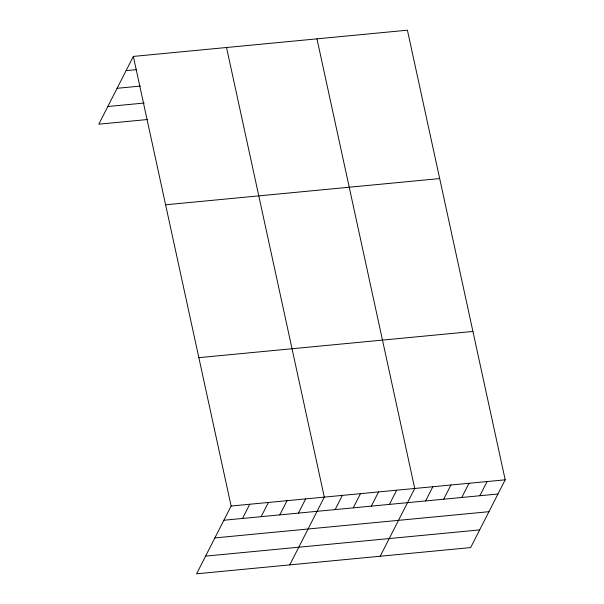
<?xml version="1.0" encoding="UTF-8"?>
<svg xmlns="http://www.w3.org/2000/svg" width="604" height="604" viewBox="0 0 604 604"><rect width="100%" height="100%" fill="white"/><g stroke="black" fill="none" stroke-linecap="round" stroke-linejoin="round"><path stroke-width="0.91" d="M133.341 56.421L231.121 506.031L196.587 573.8L470.659 547.579L505.193 479.818L407.413 30.2L133.341 56.421L98.807 124.182L147.263 119.547M242.521 518.451L249.754 504.249M261.154 516.669L268.395 502.468M279.795 514.887L287.028 500.686M298.429 513.106L305.662 498.904M289.777 564.883L324.303 497.122L226.523 47.505M335.152 509.587L342.392 495.386M353.242 507.858L360.482 493.657M371.332 506.129L378.572 491.928M389.421 504.4L396.654 490.199M380.218 556.231L414.744 488.47L316.964 38.852M425.601 500.935L432.834 486.733M443.691 499.206L450.924 485.004M461.773 497.477L469.014 483.276M479.863 495.748L487.103 481.547M126.1 70.623L136.353 69.641M117.093 88.297L140.392 86.07M107.814 106.508L144.16 103.035M165.602 204.794L439.674 178.573M198.852 357.659L472.924 331.445M231.121 506.031L505.193 479.818M223.88 520.233L497.953 494.012M214.873 537.915L488.946 511.694M205.594 556.125L479.667 529.904"/></g></svg>
